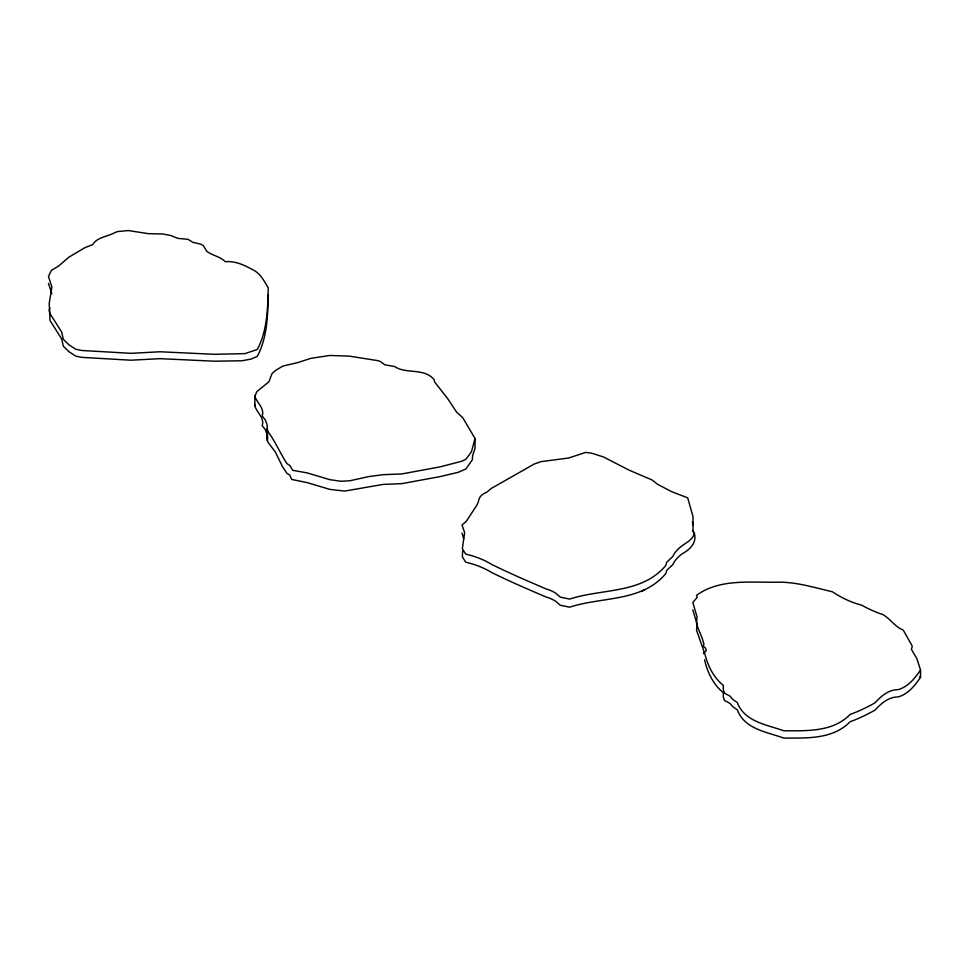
<?xml version="1.0" encoding="UTF-8"?>
<svg xmlns="http://www.w3.org/2000/svg" width="969" height="969" viewBox="0 0 969 969"><rect width="100%" height="100%" fill="white"/><g stroke="black" fill="none" stroke-linecap="round" stroke-linejoin="round"><path stroke-width="1.45" d="M462.673 551.179L462.334 556.763L465.665 562.153L471.491 563.704A74.431 42.975 0 0 1 491.84 572.618C509.755 581.412 527.717 589.176 546.019 596.989A31.965 18.447 0 0 1 555.528 601.168L560.348 605.262L569.687 607.188C602.149 596.492 641.732 602.197 665.703 573.696L666.696 570.426L672.704 564.648L674.327 561.79A53.283 30.754 0 0 1 681.994 553.953C689.625 549.726 697.099 543.052 694.373 533.253L693.029 530.951M267.371 430.83L267.081 424.664L265.397 420.158L262.224 415.895C264.755 407.961 256.833 402.983 254.835 396.151L256.955 391.512L268.873 381.834L272.035 373.586L275.559 370.473L282.803 366.088L298.379 362.442L310.637 358.385L329.69 355.478L349.094 356.107L377.159 360.529L380.175 361.364L384.754 364.756L394.698 366.573C406.229 374.422 424.168 367.505 434.124 379.654L434.56 381.895L447.775 398.78L456.653 412.164L462.722 417.663L475.064 438.557L475.064 448.272L472.606 455.563L472.339 459.791L465.944 468.923L458.228 472.315L440.059 476.615L401.856 483.652L383.034 484.415L344.734 491.077L329.884 489.393L306.955 482.574L291.705 479.437L289.719 475.076L286.909 473.344L282.476 466.586L275.317 451.966L268.389 442.845L267.371 440.556L267.371 430.83C275.148 441.016 279.908 452.741 286.909 463.618L289.719 465.35L292.771 470.328L306.955 472.848L329.884 479.667L340.882 481.266L349.627 480.818L368.583 476.603L383.034 474.689L401.856 473.926L440.059 466.888L462.019 461.159L465.944 459.197L471.431 451.796L475.064 438.557M267.371 440.556L267.48 429.582M267.081 434.391L265.397 429.885L262.224 425.621C264.755 417.687 256.833 412.709 254.835 405.878L255.053 404.412M703.458 653.615L703.918 651.277L696.541 630.177L697.026 624.036L692.799 609.792M49.879 307.888L49.213 310.346L49.916 313.205M694.373 533.253C692.968 539.6 686.682 542.265 681.994 545.85A53.283 30.754 0 0 0 674.327 553.687L672.704 556.545L666.696 562.323L665.703 565.593C641.732 594.094 602.149 588.389 569.687 599.084L560.348 597.158L555.528 593.064A31.965 18.447 0 0 0 546.019 588.886C527.717 581.073 509.755 573.309 491.84 564.515A74.431 42.975 0 0 0 471.491 555.6L465.665 554.05L462.334 548.66L464.672 532.684L462.007 524.98L466.331 521.322L475.549 507.15A48.753 28.149 0 0 0 477.802 503.153L478.08 502.463A48.753 28.149 0 0 0 479.001 498.999A19.441 11.228 0 0 1 487.007 492.07L491.344 488.412L534.343 463.969L541.017 461.656L568.682 457.998L585.688 452.414L591.684 453.189L603.687 457.041L629.026 470.122L652.028 479.946L657.697 484.367L671.699 491.683L687.699 497.848L693.029 516.707L693.029 531.678M920.55 670.039C914.942 678.167 908.292 686.718 898.263 689.613C888.44 689.577 881.136 696.239 874.825 702.961C866.867 707.322 858.752 711.391 850.176 714.395C832.746 732.273 806.765 730.735 783.86 730.783C766.854 724.715 744.398 721.772 737.324 702.549L732.734 699.364L730.008 696.13L724.485 693.15L723.31 689.662L723.334 685.374C713.329 677.476 707.2 664.625 704.56 652.428L706.304 650.429L705.505 648.152L703.458 646.323L703.918 643.985L702.198 638.244L697.886 627.73L696.541 622.885L697.026 616.744L692.799 602.5L697.244 597.328L696.505 595.341C719.301 578.638 749.861 582.599 776.666 582.224C795.379 581.618 814.13 587.529 832.359 591.768C841.262 597.607 851.121 602.524 861.562 605.116C868.333 608.847 875.298 612.129 882.686 614.467C890.487 618.84 894.787 626.786 903.241 630.104L911.405 644.555L912.277 646.384L911.393 649.303L916.868 658.678L920.55 670.039L920.55 677.331C914.942 685.458 908.292 694.01 898.263 696.905C888.44 696.868 881.136 703.542 874.825 710.253C866.867 714.613 858.752 718.683 850.176 721.687C832.746 739.565 806.765 738.027 783.86 738.075C766.854 732.007 744.398 729.063 737.324 709.841L732.734 706.655L730.008 703.421L724.485 700.442L723.31 696.953L723.334 692.665C713.329 684.78 707.2 671.917 704.56 659.719M644.203 589.927L641.575 591.465M919.69 676.532L920.55 677.331M267.48 439.308L266.911 428.855M50 313.593L61.701 332.101L63.312 339.247L68.823 344.722L75.752 349.228L81.662 350.475L130.888 353.322L160.067 351.771L214.306 354.303L245.06 353.612L257.342 349.446C267.238 330.853 267.819 308.445 268.219 287.732C263.81 280.525 260.225 272.858 251.577 269.116C243.389 264.585 234.789 260.891 225.256 261.703C220.06 256.349 212.32 255.646 206.7 251.225L203.211 245.399L200.668 244.14L192.904 242.371L188.083 239.343L177.921 238.374L170.629 235.467L162.453 233.953L148.221 233.65L128.356 230.549L117.346 231.591L112.998 233.505C106.215 236.824 96.9 237.478 92.673 244.66L85.151 247.531L68.896 257.173L58.649 266.015L51.442 270.363L48.45 276.492L51.878 286.885L49.213 303.467L50 320.485L61.701 338.98L63.312 346.139L68.823 351.614L75.752 356.107L81.662 357.355L130.888 360.202L160.067 358.663L214.306 361.195L242.165 360.771L251.274 359.014L257.342 356.338C267.238 337.745 267.819 315.337 268.219 294.612M463.666 538.667L462.007 533.083M48.45 283.384L51.878 293.777M692.363 521.855L693.029 524.81M254.835 396.151L254.835 405.878"/></g></svg>
